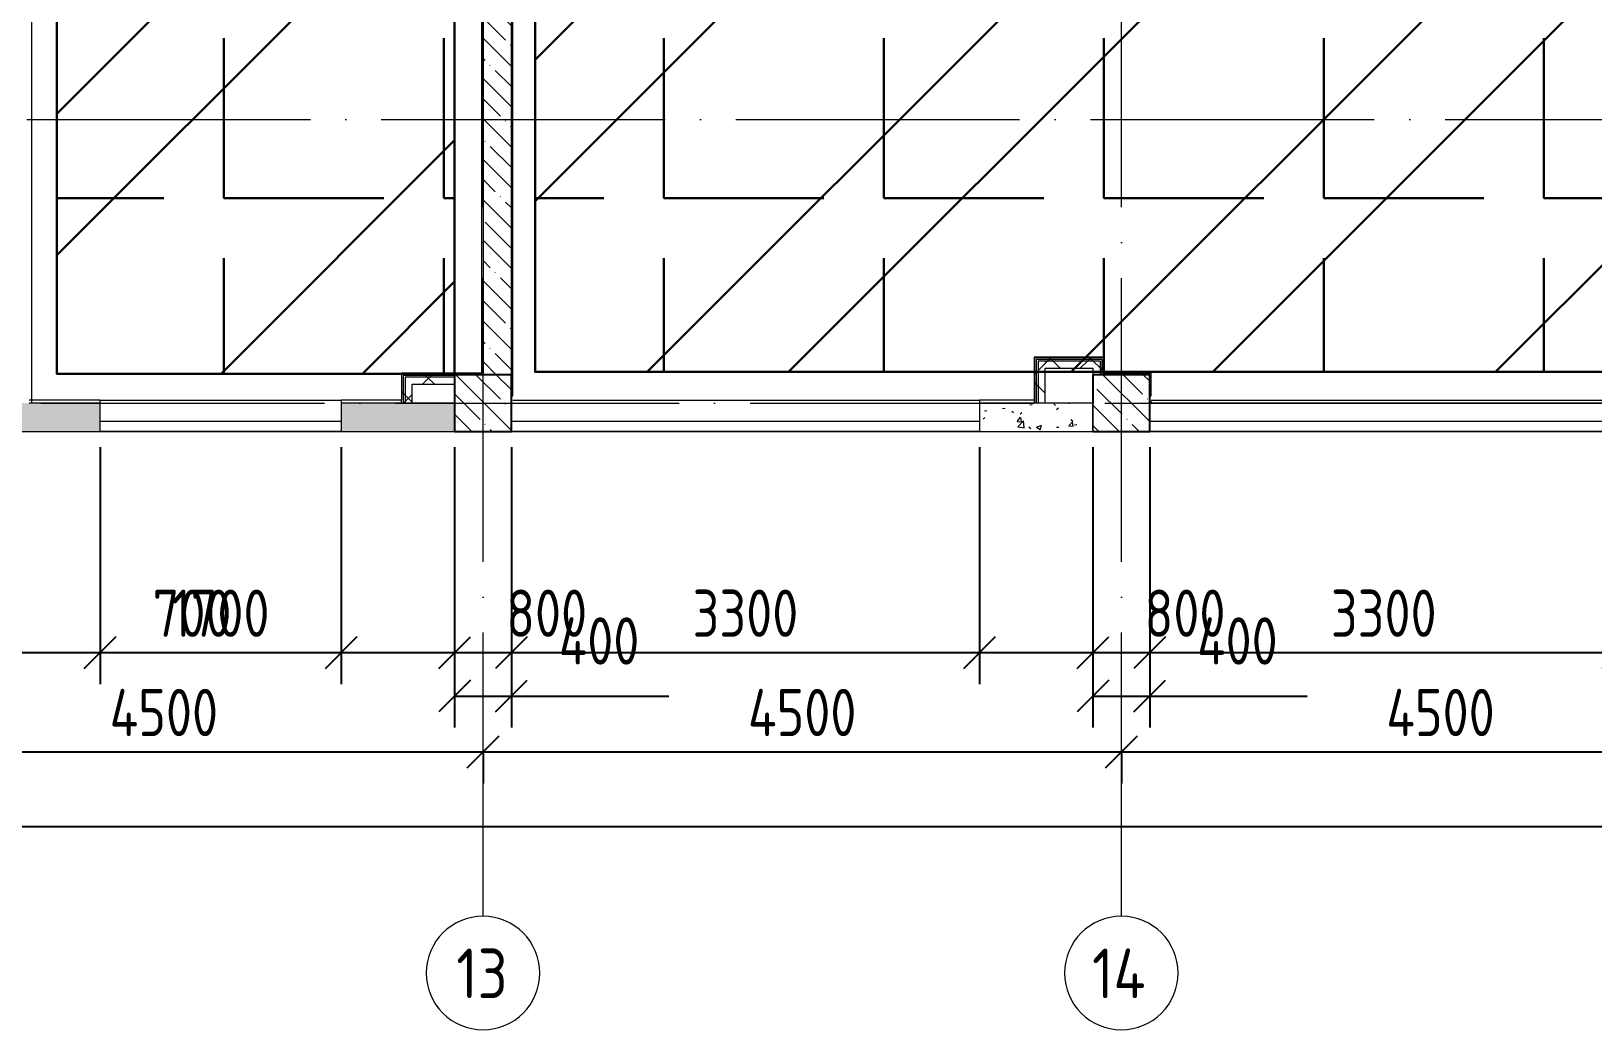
# Model space of a CAD drawing. Header units: millimetres. Extents: x -68946 to 690821, y -552984 to 293768.
# Drawn here: x 51365 to 62373, y 39106 to 46147 of the extents above; entities that cross this region are included whole.
import ezdxf

# ---------------------------------------------------------------- set-up
doc = ezdxf.new("R2010")
doc.units = ezdxf.units.MM
doc.linetypes.add('ADSK_Линия сетки', pattern=[2500, 2000, -250, 0, -250])
doc.layers.get('Defpoints').update_dxf_attribs({"color": 250})
for name, color, linetype, lineweight in [('1.1) Стяжка 5 вып.', 30, 'Continuous', 30), ('1.2) Тепло-звук изол. + пленка 5 вып.', 200, 'Continuous', 30), ('A-____-____-DIMS', 250, 'Continuous', 9), ('A-GLAZ-____-MCUT', 250, 'Continuous', 9), ('A-GLAZ-____-OTLN', 250, 'Continuous', 5), ('A-WALL-____-MCUT', 250, 'Continuous', 13), ('A-WALL-____-PATT', 250, 'Continuous', 13), ('A-WALL-FNSH-MCUT', 250, 'Continuous', 13), ('I-WALL-____-OTLN', 250, 'Continuous', 9), ('S-COLS-____-MCUT', 250, 'Continuous', 25), ('S-COLS-____-OTLN', 250, 'Continuous', 9), ('S-GRID-____-IDEN', 250, 'Continuous', 9), ('S-GRID-____-OTLN', 250, 'Continuous', 9)]:
    doc.layers.add(name, color=color, linetype=linetype, lineweight=lineweight)
doc.styles.add('GOST Common', font='', dxfattribs={"width": 0.9, "height": 350})
doc.styles.get("Standard").update_dxf_attribs({"font": 'ГОСТ тип А.ttf'})
doc.styles.get('GOST Common').set_extended_font_data('GOST Common')
doc.dimstyles.new('А3', dxfattribs={"dimtxt": 333, "dimasz": 222, "dimexe": 222, "dimexo": 111, "dimgap": 111, "dimtad": 1, "dimtoh": 1, "dimdec": 0, "dimrnd": 0.0015, "dimzin": 0, "dimdsep": 46, "dimtxsty": 'Standard', "dimblk": 'OBLIQUE', "dimcen": 0, "dimclrd": 7, "dimclre": 7, "dimclrt": 7, "dimadec": 0, "dimazin": 0, "dimtfac": 1, "dimtdec": 0, "dimtofl": 0, "dimtmove": 0, "dimatfit": 3, "dimfxl": 1, "dimtolj": 1, "dimtzin": 0, "dimarcsym": 0})
pattern_1 = [(135, (0, 0), (-142.5612, -142.5612), []), (135, (142.56, 0), (-142.5612, -142.5612), [252.016, -50.403, 3.353, -47.05])]
pattern_2 = [(45, (0, 0), (-141.42136, 141.42136), []), (135, (0, 0), (-141.42136, -141.42136), [])]
pattern_3 = [(50, (0, 0), (364.3679, -31.8783), [38.1, -419.1]), (355, (0, 0), (-70.4859, 382.1133), [30.48, -335.28]), (100.451, (30.36, -2.66), (293.885, 350.2334), [32.38, -356.18]), (46.184, (0, 101.6), (542.1585, -84.0858), [57.15, -628.65]), (96.636, (45.2, 94.6), (474.805, 494.8554), [48.57, -534.27]), (351.184, (0, 101.6), (474.81, 494.85), [45.72, -502.92]), (21, (50.8, 76.2), (303.2285, -204.5305), [38.1, -419.1]), (326, (50.8, 76.2), (123.6039, 368.376), [30.48, -335.28]), (71.451, (76.07, 59.16), (426.8341, 163.8427), [32.38, -356.18]), (37.5, (0, 0), (6.17665, 169.11015), [16.764, -314.452, 16.764, -323.596, -336.55]), (37.5, (0, 0), (6.17665, 169.11015), [-671.576, 16.764, -319.786]), (7.5, (0, 0), (133.63888, 200.3615), [16.764, -177.292, 16.764, -306.832, -128.27]), (7.5, (0, 0), (133.63888, 200.3615), [-517.652, 16.764, -111.506]), (327.5, (-113.28, 0), (271.18182, -11.45836), [16.764, -110.236, 16.764, -379.476, -525.78]), (327.5, (-113.28, 0), (271.18182, -11.45836), [-523.24, 16.764, -509.016]), (317.5, (-164.08, 0), (296.2585, 50.85285), [16.764, -148.336, 16.764, -246.38, -373.38]), (317.5, (-164.08, 0), (296.2585, 50.85285), [-428.244, 16.764, -356.616])]
pattern_4 = [(0, (0, 0), (0, 1550.67), [1127.76, -422.91]), (90, (0, 0), (-1550.67, 9e-14), [1127.76, -422.91])]

# ---------------------------------------------------------------- blocks, each defined once
blk = doc.blocks.new('Окно_СКБ_1Ст1 - 120_Окно_СКБ_1Ст_1700_ОК19Л-29018918-Кладочный план на отм_ 0_000_ Секция 1_')
at = {"layer": 'A-GLAZ-____-MCUT'}
for p, q in [((-850, -125), (850, -125)), ((-850, -195), (850, -195))]:
    blk.add_line(p, q, dxfattribs=at)
at = {"layer": 'A-GLAZ-____-OTLN'}
for p, q in [((850, -125), (-850, -125)), ((-850, -195), (850, -195))]:
    blk.add_line(p, q, dxfattribs=at)
blk = doc.blocks.new('Окно_СКБ_2Ст1 - Окно_СКБ_2Ст 3300_ОК1Л-35431506-Кладочный план на отм_ 0_000_ Секция 1_')
at = {"layer": 'A-GLAZ-____-MCUT'}
for p, q in [((-1650, -125), (1650, -125)), ((-1650, -195), (1650, -195))]:
    blk.add_line(p, q, dxfattribs=at)
at = {"layer": 'A-GLAZ-____-OTLN'}
for p, q in [((1650, -125), (-1650, -125)), ((-1650, -195), (1650, -195))]:
    blk.add_line(p, q, dxfattribs=at)
blk = doc.blocks.new('Окно_СКБ_2Ст1 - Окно_СКБ_2Ст 3300_ОК2-29018968-Кладочный план на отм_ 0_000_ Секция 1_')
at = {"layer": 'A-GLAZ-____-MCUT'}
for p, q in [((-1650, -125), (1650, -125)), ((-1650, -195), (1650, -195))]:
    blk.add_line(p, q, dxfattribs=at)
at = {"layer": 'A-GLAZ-____-OTLN'}
for p, q in [((1650, -125), (-1650, -125)), ((-1650, -195), (1650, -195))]:
    blk.add_line(p, q, dxfattribs=at)
blk = doc.blocks.new('Ось сетки - Круг_Ø8 мм-39983606-Кладочный план на отм_ 0_000_ Секция 1_')
at = {"layer": 'S-GRID-____-IDEN'}
for start, end in [(360, 180), (180, 360)]:
    blk.add_arc((0, 0), 4, start, end, dxfattribs=at)
blk = doc.blocks.new('_Oblique')
at = {"color": 0, "linetype": 'ByBlock', "lineweight": -2}
blk.add_line((-0.5, -0.5), (0.5, 0.5), dxfattribs=at)
blk = doc.blocks.new('DIMBLOCK18-Кладочный план на отм_ 0_000_ Секция 1_')
at = {"layer": 'A-____-____-DIMS', "color": 7, "lineweight": -2, "transparency": 16777216}
for p, q in [((50050, 41065), (54550, 41065)), ((50050, 41054), (50050, 40843)), ((54550, 41054), (54550, 40843))]:
    blk.add_line(p, q, dxfattribs=at)
at = {"layer": 'Defpoints', "color": 0, "lineweight": 30, "transparency": 16777216}
for p in [(50050, 41165), (54550, 41165), (54550, 41065)]:
    blk.add_point(p, dxfattribs=at)
at = {"layer": 'A-____-____-DIMS', "color": 7, "lineweight": -2, "transparency": 16777216, "xscale": 222, "yscale": 222, "zscale": 222, "rotation": 180}
blk.add_blockref('_Oblique', (50050, 41065), dxfattribs=at)
at = {"layer": 'A-____-____-DIMS', "color": 7, "lineweight": -2, "transparency": 16777216, "xscale": 222, "yscale": 222, "zscale": 222}
blk.add_blockref('_Oblique', (54550, 41065), dxfattribs=at)
at = {"layer": 'A-____-____-DIMS', "color": 7, "transparency": 16777216, "insert": (52300, 41343), "char_height": 333, "width": 2.57, "attachment_point": 5}
blk.add_mtext('\\A1;4500', dxfattribs=at)
blk = doc.blocks.new('DIMBLOCK19-Кладочный план на отм_ 0_000_ Секция 1_')
at = {"layer": 'A-____-____-DIMS', "color": 7, "lineweight": -2, "transparency": 16777216}
for p, q in [((54550, 41065), (59050, 41065)), ((54550, 41054), (54550, 40843)), ((59050, 41054), (59050, 40843))]:
    blk.add_line(p, q, dxfattribs=at)
at = {"layer": 'Defpoints', "color": 0, "lineweight": 30, "transparency": 16777216}
for p in [(54550, 41165), (59050, 41165), (59050, 41065)]:
    blk.add_point(p, dxfattribs=at)
at = {"layer": 'A-____-____-DIMS', "color": 7, "lineweight": -2, "transparency": 16777216, "xscale": 222, "yscale": 222, "zscale": 222, "rotation": 180}
blk.add_blockref('_Oblique', (54550, 41065), dxfattribs=at)
at = {"layer": 'A-____-____-DIMS', "color": 7, "lineweight": -2, "transparency": 16777216, "xscale": 222, "yscale": 222, "zscale": 222}
blk.add_blockref('_Oblique', (59050, 41065), dxfattribs=at)
at = {"layer": 'A-____-____-DIMS', "color": 7, "transparency": 16777216, "insert": (56800, 41343), "char_height": 333, "width": 2.57, "attachment_point": 5}
blk.add_mtext('\\A1;4500', dxfattribs=at)
blk = doc.blocks.new('DIMBLOCK20-Кладочный план на отм_ 0_000_ Секция 1_')
at = {"layer": 'A-____-____-DIMS', "color": 7, "lineweight": -2, "transparency": 16777216}
for p, q in [((59050, 41065), (63550, 41065)), ((59050, 41054), (59050, 40843)), ((63550, 41054), (63550, 40843))]:
    blk.add_line(p, q, dxfattribs=at)
at = {"layer": 'Defpoints', "color": 0, "lineweight": 30, "transparency": 16777216}
for p in [(59050, 41165), (63550, 41165), (63550, 41065)]:
    blk.add_point(p, dxfattribs=at)
at = {"layer": 'A-____-____-DIMS', "color": 7, "lineweight": -2, "transparency": 16777216, "xscale": 222, "yscale": 222, "zscale": 222, "rotation": 180}
blk.add_blockref('_Oblique', (59050, 41065), dxfattribs=at)
at = {"layer": 'A-____-____-DIMS', "color": 7, "lineweight": -2, "transparency": 16777216, "xscale": 222, "yscale": 222, "zscale": 222}
blk.add_blockref('_Oblique', (63550, 41065), dxfattribs=at)
at = {"layer": 'A-____-____-DIMS', "color": 7, "transparency": 16777216, "insert": (61300, 41343), "char_height": 333, "width": 2.57, "attachment_point": 5}
blk.add_mtext('\\A1;4500', dxfattribs=at)
blk = doc.blocks.new('DIMBLOCK22-Кладочный план на отм_ 0_000_ Секция 1_')
at = {"layer": 'A-____-____-DIMS', "color": 7, "lineweight": -2, "transparency": 16777216}
for p, q in [((0, 40540), (69150, 40540)), ((0, 40529), (0, 40318)), ((69150, 40529), (69150, 40318))]:
    blk.add_line(p, q, dxfattribs=at)
at = {"layer": 'Defpoints', "color": 0, "lineweight": 30, "transparency": 16777216}
for p in [(0, 40640), (69150, 40640), (69150, 40540)]:
    blk.add_point(p, dxfattribs=at)
at = {"layer": 'A-____-____-DIMS', "color": 7, "lineweight": -2, "transparency": 16777216, "xscale": 222, "yscale": 222, "zscale": 222, "rotation": 180}
blk.add_blockref('_Oblique', (0, 40540), dxfattribs=at)
at = {"layer": 'A-____-____-DIMS', "color": 7, "lineweight": -2, "transparency": 16777216, "xscale": 222, "yscale": 222, "zscale": 222}
blk.add_blockref('_Oblique', (69150, 40540), dxfattribs=at)
at = {"layer": 'A-____-____-DIMS', "color": 7, "transparency": 16777216, "insert": (34575, 40817), "char_height": 333, "width": 2.92, "attachment_point": 5}
blk.add_mtext('\\A1;69150', dxfattribs=at)
blk = doc.blocks.new('DIMBLOCK341-Кладочный план на отм_ 0_000_ Секция 1_')
at = {"layer": 'A-____-____-DIMS', "color": 7, "lineweight": -2, "transparency": 16777216}
for p, q in [((51150, 43214), (51150, 41543)), ((51850, 43214), (51850, 41543)), ((51150, 41765), (51850, 41765)), ((51850, 41765), (52927, 41765))]:
    blk.add_line(p, q, dxfattribs=at)
at = {"layer": 'Defpoints', "color": 0, "lineweight": 30, "transparency": 16777216}
for p in [(51150, 43325), (51850, 43325), (51850, 41765)]:
    blk.add_point(p, dxfattribs=at)
at = {"layer": 'A-____-____-DIMS', "color": 7, "lineweight": -2, "transparency": 16777216, "xscale": 222, "yscale": 222, "zscale": 222, "rotation": 180}
blk.add_blockref('_Oblique', (51150, 41765), dxfattribs=at)
at = {"layer": 'A-____-____-DIMS', "color": 7, "lineweight": -2, "transparency": 16777216, "xscale": 222, "yscale": 222, "zscale": 222}
blk.add_blockref('_Oblique', (51850, 41765), dxfattribs=at)
at = {"layer": 'A-____-____-DIMS', "color": 7, "transparency": 16777216, "insert": (52499, 42043), "char_height": 333, "width": 1.86, "attachment_point": 5}
blk.add_mtext('\\A1;700', dxfattribs=at)
blk = doc.blocks.new('DIMBLOCK342-Кладочный план на отм_ 0_000_ Секция 1_')
at = {"layer": 'A-____-____-DIMS', "color": 7, "lineweight": -2, "transparency": 16777216}
for p, q in [((51850, 43214), (51850, 41543)), ((53550, 43214), (53550, 41543)), ((51850, 41765), (53550, 41765))]:
    blk.add_line(p, q, dxfattribs=at)
at = {"layer": 'Defpoints', "color": 0, "lineweight": 30, "transparency": 16777216}
for p in [(51850, 43325), (53550, 43325), (53550, 41765)]:
    blk.add_point(p, dxfattribs=at)
at = {"layer": 'A-____-____-DIMS', "color": 7, "lineweight": -2, "transparency": 16777216, "xscale": 222, "yscale": 222, "zscale": 222, "rotation": 180}
blk.add_blockref('_Oblique', (51850, 41765), dxfattribs=at)
at = {"layer": 'A-____-____-DIMS', "color": 7, "lineweight": -2, "transparency": 16777216, "xscale": 222, "yscale": 222, "zscale": 222}
blk.add_blockref('_Oblique', (53550, 41765), dxfattribs=at)
at = {"layer": 'A-____-____-DIMS', "color": 7, "transparency": 16777216, "insert": (52700, 42043), "char_height": 333, "width": 2.3, "attachment_point": 5}
blk.add_mtext('\\A1;1700', dxfattribs=at)
blk = doc.blocks.new('DIMBLOCK343-Кладочный план на отм_ 0_000_ Секция 1_')
at = {"layer": 'A-____-____-DIMS', "color": 7, "lineweight": -2, "transparency": 16777216}
for p, q in [((53550, 43214), (53550, 41543)), ((54350, 43214), (54350, 41543)), ((53550, 41765), (54350, 41765)), ((54350, 41765), (55427, 41765))]:
    blk.add_line(p, q, dxfattribs=at)
at = {"layer": 'Defpoints', "color": 0, "lineweight": 30, "transparency": 16777216}
for p in [(53550, 43325), (54350, 43325), (54350, 41765)]:
    blk.add_point(p, dxfattribs=at)
at = {"layer": 'A-____-____-DIMS', "color": 7, "lineweight": -2, "transparency": 16777216, "xscale": 222, "yscale": 222, "zscale": 222, "rotation": 180}
blk.add_blockref('_Oblique', (53550, 41765), dxfattribs=at)
at = {"layer": 'A-____-____-DIMS', "color": 7, "lineweight": -2, "transparency": 16777216, "xscale": 222, "yscale": 222, "zscale": 222}
blk.add_blockref('_Oblique', (54350, 41765), dxfattribs=at)
at = {"layer": 'A-____-____-DIMS', "color": 7, "transparency": 16777216, "insert": (54999, 42043), "char_height": 333, "width": 1.86, "attachment_point": 5}
blk.add_mtext('\\A1;800', dxfattribs=at)
blk = doc.blocks.new('DIMBLOCK344-Кладочный план на отм_ 0_000_ Секция 1_')
at = {"layer": 'A-____-____-DIMS', "color": 7, "lineweight": -2, "transparency": 16777216}
for p, q in [((54350, 43214), (54350, 41237)), ((54750, 43214), (54750, 41237)), ((54350, 41459), (54750, 41459)), ((54750, 41459), (55860, 41459))]:
    blk.add_line(p, q, dxfattribs=at)
at = {"layer": 'Defpoints', "color": 0, "lineweight": 30, "transparency": 16777216}
for p in [(54350, 43325), (54750, 43325), (54750, 41459)]:
    blk.add_point(p, dxfattribs=at)
at = {"layer": 'A-____-____-DIMS', "color": 7, "lineweight": -2, "transparency": 16777216, "xscale": 222, "yscale": 222, "zscale": 222, "rotation": 180}
blk.add_blockref('_Oblique', (54350, 41459), dxfattribs=at)
at = {"layer": 'A-____-____-DIMS', "color": 7, "lineweight": -2, "transparency": 16777216, "xscale": 222, "yscale": 222, "zscale": 222}
blk.add_blockref('_Oblique', (54750, 41459), dxfattribs=at)
at = {"layer": 'A-____-____-DIMS', "color": 7, "transparency": 16777216, "insert": (55083, 42014), "char_height": 333, "width": 1.95, "attachment_point": 1, "line_spacing_factor": 1.022761}
blk.add_mtext('\\A1;400', dxfattribs=at)
blk = doc.blocks.new('DIMBLOCK345-Кладочный план на отм_ 0_000_ Секция 1_')
at = {"layer": 'A-____-____-DIMS', "color": 7, "lineweight": -2, "transparency": 16777216}
for p, q in [((54750, 43214), (54750, 41543)), ((58050, 43214), (58050, 41543)), ((54750, 41765), (58050, 41765))]:
    blk.add_line(p, q, dxfattribs=at)
at = {"layer": 'Defpoints', "color": 0, "lineweight": 30, "transparency": 16777216}
for p in [(54750, 43325), (58050, 43325), (58050, 41765)]:
    blk.add_point(p, dxfattribs=at)
at = {"layer": 'A-____-____-DIMS', "color": 7, "lineweight": -2, "transparency": 16777216, "xscale": 222, "yscale": 222, "zscale": 222, "rotation": 180}
blk.add_blockref('_Oblique', (54750, 41765), dxfattribs=at)
at = {"layer": 'A-____-____-DIMS', "color": 7, "lineweight": -2, "transparency": 16777216, "xscale": 222, "yscale": 222, "zscale": 222}
blk.add_blockref('_Oblique', (58050, 41765), dxfattribs=at)
at = {"layer": 'A-____-____-DIMS', "color": 7, "transparency": 16777216, "insert": (56400, 42043), "char_height": 333, "width": 2.48, "attachment_point": 5}
blk.add_mtext('\\A1;3300', dxfattribs=at)
blk = doc.blocks.new('DIMBLOCK346-Кладочный план на отм_ 0_000_ Секция 1_')
at = {"layer": 'A-____-____-DIMS', "color": 7, "lineweight": -2, "transparency": 16777216}
for p, q in [((58050, 43214), (58050, 41543)), ((58850, 43214), (58850, 41543)), ((58050, 41765), (58850, 41765)), ((58850, 41765), (59927, 41765))]:
    blk.add_line(p, q, dxfattribs=at)
at = {"layer": 'Defpoints', "color": 0, "lineweight": 30, "transparency": 16777216}
for p in [(58050, 43325), (58850, 43325), (58850, 41765)]:
    blk.add_point(p, dxfattribs=at)
at = {"layer": 'A-____-____-DIMS', "color": 7, "lineweight": -2, "transparency": 16777216, "xscale": 222, "yscale": 222, "zscale": 222, "rotation": 180}
blk.add_blockref('_Oblique', (58050, 41765), dxfattribs=at)
at = {"layer": 'A-____-____-DIMS', "color": 7, "lineweight": -2, "transparency": 16777216, "xscale": 222, "yscale": 222, "zscale": 222}
blk.add_blockref('_Oblique', (58850, 41765), dxfattribs=at)
at = {"layer": 'A-____-____-DIMS', "color": 7, "transparency": 16777216, "insert": (59499, 42043), "char_height": 333, "width": 1.86, "attachment_point": 5}
blk.add_mtext('\\A1;800', dxfattribs=at)
blk = doc.blocks.new('DIMBLOCK347-Кладочный план на отм_ 0_000_ Секция 1_')
at = {"layer": 'A-____-____-DIMS', "color": 7, "lineweight": -2, "transparency": 16777216}
for p, q in [((58850, 43214), (58850, 41237)), ((59250, 43214), (59250, 41237)), ((58850, 41459), (59250, 41459)), ((59250, 41459), (60360, 41459))]:
    blk.add_line(p, q, dxfattribs=at)
at = {"layer": 'Defpoints', "color": 0, "lineweight": 30, "transparency": 16777216}
for p in [(58850, 43325), (59250, 43325), (59250, 41459)]:
    blk.add_point(p, dxfattribs=at)
at = {"layer": 'A-____-____-DIMS', "color": 7, "lineweight": -2, "transparency": 16777216, "xscale": 222, "yscale": 222, "zscale": 222, "rotation": 180}
blk.add_blockref('_Oblique', (58850, 41459), dxfattribs=at)
at = {"layer": 'A-____-____-DIMS', "color": 7, "lineweight": -2, "transparency": 16777216, "xscale": 222, "yscale": 222, "zscale": 222}
blk.add_blockref('_Oblique', (59250, 41459), dxfattribs=at)
at = {"layer": 'A-____-____-DIMS', "color": 7, "transparency": 16777216, "insert": (59583, 42014), "char_height": 333, "width": 1.95, "attachment_point": 1, "line_spacing_factor": 1.022761}
blk.add_mtext('\\A1;400', dxfattribs=at)
blk = doc.blocks.new('DIMBLOCK348-Кладочный план на отм_ 0_000_ Секция 1_')
at = {"layer": 'A-____-____-DIMS', "color": 7, "lineweight": -2, "transparency": 16777216}
for p, q in [((59250, 43214), (59250, 41543)), ((62550, 43214), (62550, 41543)), ((59250, 41765), (62550, 41765))]:
    blk.add_line(p, q, dxfattribs=at)
at = {"layer": 'Defpoints', "color": 0, "lineweight": 30, "transparency": 16777216}
for p in [(59250, 43325), (62550, 43325), (62550, 41765)]:
    blk.add_point(p, dxfattribs=at)
at = {"layer": 'A-____-____-DIMS', "color": 7, "lineweight": -2, "transparency": 16777216, "xscale": 222, "yscale": 222, "zscale": 222, "rotation": 180}
blk.add_blockref('_Oblique', (59250, 41765), dxfattribs=at)
at = {"layer": 'A-____-____-DIMS', "color": 7, "lineweight": -2, "transparency": 16777216, "xscale": 222, "yscale": 222, "zscale": 222}
blk.add_blockref('_Oblique', (62550, 41765), dxfattribs=at)
at = {"layer": 'A-____-____-DIMS', "color": 7, "transparency": 16777216, "insert": (60900, 42043), "char_height": 333, "width": 2.48, "attachment_point": 5}
blk.add_mtext('\\A1;3300', dxfattribs=at)

msp = doc.modelspace()

# ---------------------------------------------------------------- hatches: boundary and pattern name
at = {"layer": '1.1) Стяжка 5 вып.', "lineweight": 30, "true_color": 0xf26722}
h = msp.add_hatch(dxfattribs=at)
h.set_pattern_fill('ANSI32', color=30, scale=222)
h.paths.add_polyline_path([(54350, 51025.1757), (51544.7866, 51025.1757), (51544.7866, 43732.0355), (54350, 43732.0355)])
h = msp.add_hatch(dxfattribs=at)
h.set_pattern_fill('ANSI32', color=30, scale=222)
h.paths.add_polyline_path([(68880, 51005.7053), (54916.661, 51005.7053), (54916.661, 43745.0006), (63329.9781, 43745.0006), (63329.9781, 45045.0006), (68880, 45045.0006)])
at = {"layer": '1.2) Тепло-звук изол. + пленка 5 вып.', "lineweight": 30}
h = msp.add_hatch(dxfattribs=at)
h.set_pattern_fill('ANGLE', color=256, scale=222)
h.set_pattern_definition(pattern_4)
h.paths.add_polyline_path([(54350, 51025.1757), (51544.7866, 51025.1757), (51544.7866, 43732.0355), (54350, 43732.0355)])
h = msp.add_hatch(dxfattribs=at)
h.set_pattern_fill('ANGLE', color=256, scale=222)
h.set_pattern_definition(pattern_4)
h.paths.add_polyline_path([(68880, 51005.7053), (54916.661, 51005.7053), (54916.661, 43745.0006), (63329.9781, 43745.0006), (63329.9781, 45045.0006), (68880, 45045.0006)])
at = {"layer": 'A-WALL-____-PATT', "lineweight": 15}
h = msp.add_hatch(dxfattribs=at)
h.set_pattern_fill('FP_8', color=256, style=0, pattern_type=2)
h.set_pattern_definition(pattern_1)
h.paths.add_polyline_path([(54750, 43725), (54749.9781, 50775), (54550, 50775), (54550, 43725)])
h = msp.add_hatch(dxfattribs=at)
h.set_pattern_fill('FP_28', color=42, style=0, pattern_type=2)
h.set_pattern_definition(pattern_2)
h.paths.add_polyline_path([(58512.5423, 43525.0006), (58512.5423, 43820.0355), (58462.5423, 43820.0355), (58462.5423, 43525.0006)])
h = msp.add_hatch(dxfattribs=at)
h.set_pattern_fill('FP_28', color=42, style=0, pattern_type=2)
h.set_pattern_definition(pattern_2)
h.paths.add_polyline_path([(58849.9781, 43770.0355), (58849.9781, 43820.0355), (58512.5423, 43820.0355), (58512.5423, 43770.0355), (58580.8985, 43770.0355)])
h = msp.add_hatch(dxfattribs=at)
h.set_pattern_fill('FP_28', color=42, style=0, pattern_type=2)
h.set_pattern_definition(pattern_2)
h.paths.add_polyline_path([(58855.7794, 43725), (58899.9781, 43725), (58899.9781, 43820.0355), (58849.9781, 43820.0355), (58849.9781, 43725)])
h = msp.add_hatch(dxfattribs=at)
h.set_pattern_fill('FP_28', color=42, style=0, pattern_type=2)
h.set_pattern_definition(pattern_2)
h.paths.add_polyline_path([(54050, 43525.0006), (54050, 43707.0355), (54000, 43707.0355), (54000, 43525.0006)])
h = msp.add_hatch(dxfattribs=at)
h.set_pattern_fill('FP_28', color=42, style=0, pattern_type=2)
h.set_pattern_definition(pattern_2)
h.paths.add_polyline_path([(54349.9781, 43657.0355), (54349.9781, 43707.0355), (54050, 43707.0355), (54050, 43657.0355), (54182.8045, 43657.0355)])
h = msp.add_hatch(dxfattribs=at)
h.set_pattern_fill('FP_9', color=256, style=0, pattern_type=2)
h.set_pattern_definition(pattern_3)
h.paths.add_polyline_path([(54349.9781, 43325.0006), (54349.9781, 43525.0006), (53550, 43525.0006), (53550, 43325.0006)])
h.paths.add_polyline_path([(51708.8766, 43325.0006), (51850, 43325.0006), (51850, 43525.0006), (51150, 43525.0006), (51150, 43325.0006)])
h.paths.add_polyline_path([(49849.9781, 43325.0006), (49849.9781, 43525.0006), (49050, 43525.0006), (49050, 43325.0006)])
h.paths.add_polyline_path([(45349.9781, 43325.0006), (45349.9781, 43525.0006), (44550, 43525.0006), (44550, 43325.0006)])
h.paths.add_polyline_path([(40849.9781, 43325.0006), (40849.9781, 43525.0006), (40050, 43525.0006), (40050, 43325.0006)])
h.paths.add_polyline_path([(36750, 43325.0006), (36750, 43525.0006), (36349.9781, 43525.0006), (36349.9781, 43325.0006)])
h.paths.add_polyline_path([(35550, 43325.0006), (35949.9781, 43325.0006), (35949.9781, 43525.0006), (35550, 43525.0006), (35550, 43458.3234)])
h.paths.add_polyline_path([(33850, 43325.0006), (33850, 43525.0006), (33150, 43525.0006), (33150, 43325.0006)])
h.paths.add_polyline_path([(32250, 43325.0006), (32250, 43525.0006), (31449.9781, 43525.0006), (31449.9781, 43325.0006)])
h.paths.add_polyline_path([(26949.9781, 43325.0006), (27750, 43325.0006), (27750, 43525.0006), (26949.9781, 43525.0006), (26949.9781, 43458.3234)])
h.paths.add_polyline_path([(23250, 43325.0006), (23250, 43525.0006), (22449.9781, 43525.0006), (22449.9781, 43325.0006)])
h.paths.add_polyline_path([(18750, 43325.0006), (18750, 43525.0006), (17949.9781, 43525.0006), (17949.9781, 43325.0006)])
h.paths.add_polyline_path([(15850, 43325.0006), (15850, 43525.0006), (15150, 43525.0006), (15150, 43325.0006)])
h.paths.add_polyline_path([(14250, 43325.0006), (14250, 43525.0006), (13449.9781, 43525.0006), (13449.9781, 43325.0006)])
h.paths.add_polyline_path([(8949.9781, 43325.0006), (9750, 43325.0006), (9750, 43525.0006), (8949.9781, 43525.0006), (8949.9781, 43458.3234)])
h.paths.add_polyline_path([(5250, 43325.0006), (5250, 43525.0006), (4449.9781, 43525.0006), (4449.9781, 43325.0006)])
h.paths.add_polyline_path([(750.0209, 43325.0006), (750.0209, 43525.0006), (199.9781, 43525.0006), (199.9781, 43325.0006)])
h = msp.add_hatch(dxfattribs=at)
h.set_pattern_fill('FP_9', color=256, style=0, pattern_type=2)
h.set_pattern_definition(pattern_3)
h.paths.add_polyline_path([(62550, 43325.0006), (63349.9781, 43325.0006), (63349.9781, 43525.0006), (62550, 43525.0006), (62550, 43458.3234)])
h.paths.add_polyline_path([(58849.9781, 43325.0006), (58849.9781, 43525.0006), (58050, 43525.0006), (58050, 43325.0006)])
at = {"layer": 'I-WALL-____-OTLN'}
h = msp.add_hatch(dxfattribs=at)
h.set_pattern_fill('FP_28', color=30, style=0, pattern_type=2)
h.set_pattern_definition(pattern_2)
h.paths.add_polyline_path([(58437.5423, 43525.0006), (58450.0423, 43525.0006), (58450.0423, 43845.0355), (58437.5423, 43845.0355), (58437.5423, 43545.0006)])
h = msp.add_hatch(dxfattribs=at)
h.set_pattern_fill('FP_28', color=30, style=0, pattern_type=2)
h.set_pattern_definition(pattern_2)
h.paths.add_polyline_path([(58912.4781, 43832.5355), (58912.4781, 43845.0355), (58450.0423, 43845.0355), (58450.0423, 43832.5355), (58899.9781, 43832.5355)])
h = msp.add_hatch(dxfattribs=at)
h.set_pattern_fill('FP_28', color=30, style=0, pattern_type=2)
h.set_pattern_definition(pattern_2)
h.paths.add_polyline_path([(58450.0423, 43525.0006), (58462.5423, 43525.0006), (58462.5423, 43832.5355), (58450.0423, 43832.5355), (58450.0423, 43557.1348)])
h = msp.add_hatch(dxfattribs=at)
h.set_pattern_fill('FP_28', color=30, style=0, pattern_type=2)
h.set_pattern_definition(pattern_2)
h.paths.add_polyline_path([(58899.9781, 43820.0355), (58899.9781, 43832.5355), (58462.5423, 43832.5355), (58462.5423, 43820.0355), (58855.7794, 43820.0355)])
h = msp.add_hatch(dxfattribs=at)
h.set_pattern_fill('FP_28', color=30, style=0, pattern_type=2)
h.set_pattern_definition(pattern_2)
h.paths.add_polyline_path([(58899.9781, 43725), (58912.4781, 43725), (58912.4781, 43832.5355), (58899.9781, 43832.5355), (58899.9781, 43820.0355)])
h = msp.add_hatch(dxfattribs=at)
h.set_pattern_fill('FP_28', color=30, style=0, pattern_type=2)
h.set_pattern_definition(pattern_2)
h.paths.add_polyline_path([(58912.4781, 43725), (58924.9781, 43725), (58924.9781, 43845.0355), (58912.4781, 43845.0355), (58912.4781, 43741.2642)])
h = msp.add_hatch(dxfattribs=at)
h.set_pattern_fill('FP_28', color=30, style=0, pattern_type=2)
h.set_pattern_definition(pattern_2)
h.paths.add_polyline_path([(53975, 43525.0006), (53987.5, 43525.0006), (53987.5, 43732.0355), (53975, 43732.0355), (53975, 43545.0006)])
h = msp.add_hatch(dxfattribs=at)
h.set_pattern_fill('FP_28', color=30, style=0, pattern_type=2)
h.set_pattern_definition(pattern_2)
h.paths.add_polyline_path([(54000, 43719.5355), (54349.9781, 43719.5355), (54349.9781, 43732.0355), (53987.5, 43732.0355), (53987.5, 43719.5355)])
h = msp.add_hatch(dxfattribs=at)
h.set_pattern_fill('FP_28', color=30, style=0, pattern_type=2)
h.set_pattern_definition(pattern_2)
h.paths.add_polyline_path([(54000, 43525.0006), (54000, 43719.5355), (53987.5, 43719.5355), (53987.5, 43525.0006)])
h = msp.add_hatch(dxfattribs=at)
h.set_pattern_fill('FP_28', color=30, style=0, pattern_type=2)
h.set_pattern_definition(pattern_2)
h.paths.add_polyline_path([(54000, 43707.0355), (54349.9781, 43707.0355), (54349.9781, 43719.5355), (54000, 43719.5355)])
at = {"layer": 'S-COLS-____-OTLN', "lineweight": 5}
h = msp.add_hatch(dxfattribs=at)
h.set_pattern_fill('FP_8', color=256, style=0, pattern_type=2)
h.set_pattern_definition(pattern_1)
h.paths.add_polyline_path([(54349.9781, 43325), (54749.9781, 43325), (54749.9781, 43725), (54349.9781, 43725), (54349.9781, 43458.3234)])
h = msp.add_hatch(dxfattribs=at)
h.set_pattern_fill('FP_8', color=256, style=0, pattern_type=2)
h.set_pattern_definition(pattern_1)
h.paths.add_polyline_path([(58849.9781, 43325), (59249.9781, 43325), (59249.9781, 43725), (58849.9781, 43725), (58849.9781, 43458.3234)])

# ---------------------------------------------------------------- linework, layer by layer
at = {"layer": '1.1) Стяжка 5 вып.', "lineweight": 30}
for points in [[(51544.7866, 51025.1757), (54350, 51025.1757), (54350, 43732.0355), (51544.7866, 43732.0355)], [(54916.661, 51005.7053), (68880, 51005.7053), (68880, 43745.0006), (54916.661, 43745.0006)]]:
    msp.add_lwpolyline(points, close=True, dxfattribs=at)
at = {"layer": 'A-WALL-____-MCUT', "lineweight": 15}
for p, q in [((54550, 50775), (54550, 43725.0006)), ((54750, 43725), (54750, 50775)), ((58434.5423, 43848.0355), (58434.5423, 43525.0006)), ((58927.9781, 43848.0355), (58434.5423, 43848.0355)), ((58437.5423, 43845.0355), (58437.5423, 43525.0006)), ((58437.5423, 43845.0355), (58924.9781, 43845.0355)), ((58450.0423, 43832.5355), (58450.0423, 43525.0006)), ((58912.4781, 43832.5355), (58450.0423, 43832.5355)), ((58462.5423, 43820.0355), (58462.5423, 43525.0006)), ((58899.9781, 43820.0355), (58462.5423, 43820.0355)), ((58899.9781, 43820.0355), (58899.9781, 43725)), ((58912.4781, 43832.5355), (58912.4781, 43725)), ((58924.9781, 43845.0355), (58924.9781, 43725)), ((58927.9781, 43725), (58927.9781, 43848.0355)), ((53974.5423, 43735.0355), (53974.5423, 43545.0006)), ((54350, 43735.0355), (53974.5423, 43735.0355)), ((53977.5423, 43545.0006), (53977.5423, 43732.0355)), ((53977.5423, 43732.0355), (54350, 43732.0355)), ((53987.5, 43719.5355), (53987.5, 43525.0006)), ((54349.9781, 43719.5355), (53987.5, 43719.5355)), ((54000, 43707.0355), (54000, 43525.0006)), ((54349.9781, 43707.0355), (54000, 43707.0355)), ((54349.9781, 43657.0355), (54349.9781, 43707.0355)), ((54350, 43732.0355), (54350, 43735.0355)), ((54550, 43725), (54750, 43725)), ((58512.5423, 43525.0006), (58512.5423, 43770.0355)), ((58512.5423, 43770.0355), (58849.9781, 43770.0355)), ((58849.9781, 43770.0355), (58849.9781, 43725)), ((58849.9781, 43725), (58899.9781, 43725)), ((58924.9781, 43725), (58927.9781, 43725)), ((54050, 43525.0006), (54050, 43657.0355)), ((54050, 43657.0355), (54349.9781, 43657.0355)), ((51850, 43525.0006), (51350, 43525.0006)), ((51850, 43325.0006), (51850, 43525.0006)), ((53550, 43525.0006), (53550, 43325.0006)), ((54349.9781, 43525.0006), (53550, 43525.0006)), ((53974.5423, 43545.0006), (53977.5423, 43545.0006)), ((53975, 43525.0006), (53975, 43545.0006)), ((54349.9781, 43325.0006), (54349.9781, 43525.0006)), ((58050, 43525.0006), (58050, 43325.0006)), ((58849.9781, 43525.0006), (58050, 43525.0006)), ((58849.9781, 43325.0006), (58849.9781, 43525.0006)), ((51150, 43325.0006), (51850, 43325.0006)), ((53550, 43325.0006), (54349.9781, 43325.0006)), ((58050, 43325.0006), (58849.9781, 43325.0006))]:
    msp.add_line(p, q, dxfattribs=at)
at = {"layer": 'A-WALL-FNSH-MCUT', "lineweight": 15}
for p, q in [((51370, 43525.0006), (51370, 51155)), ((54760, 43575.0006), (54760, 51155)), ((54540, 50765), (54540, 43735.0006)), ((53975, 43732.0355), (53975, 43545.0006)), ((53977.5423, 43732.0355), (53975, 43732.0355)), ((54349.9781, 43707.0355), (54349.9781, 43732.0355)), ((54540, 43735.0006), (54350, 43735.0006)), ((54350, 43732.0355), (54350, 43725.0006)), ((54350, 43725.0006), (54550, 43725.0006)), ((54750, 43725), (54750, 43575.0006)), ((58899.9781, 43725), (58924.9781, 43725)), ((59259.9781, 43735), (58927.9781, 43735)), ((58927.9781, 43725), (59249.9781, 43725)), ((59249.9781, 43725), (59249.9781, 43575.0006)), ((59259.9781, 43575.0006), (59259.9781, 43735)), ((51850, 43545.0006), (51350, 43545.0006)), ((51850, 43525.0006), (51850, 43545.0006)), ((53974.5423, 43545.0006), (53550, 43545.0006)), ((53550, 43545.0006), (53550, 43525.0006)), ((54750, 43575.0006), (54760, 43575.0006)), ((58434.5423, 43545.0006), (58050, 43545.0006)), ((58050, 43545.0006), (58050, 43525.0006)), ((59249.9781, 43575.0006), (59259.9781, 43575.0006))]:
    msp.add_line(p, q, dxfattribs=at)
at = {"layer": 'I-WALL-____-OTLN', "lineweight": 15}
for p, q in [((51850, 43545.0006), (53550, 43545.0006)), ((54760, 43545.0006), (58050, 43545.0006)), ((59259.9781, 43545), (62550, 43545)), ((59259.9781, 43535.0006), (59259.9781, 43525.0006)), ((59259.9781, 43525.0006), (62550, 43525.0006)), ((62550, 43525), (59259.9781, 43525)), ((53550, 43325.0006), (51850, 43325.0006)), ((58050, 43325.0006), (54749.9781, 43325.0006)), ((62550, 43325.0006), (59250, 43325.0006))]:
    msp.add_line(p, q, dxfattribs=at)
at = {"layer": 'S-COLS-____-MCUT'}
for p, q in [((54749.9781, 43725), (54349.9781, 43725)), ((54349.9781, 43725), (54349.9781, 43325)), ((54749.9781, 43325), (54749.9781, 43725)), ((59249.9781, 43725), (58849.9781, 43725)), ((58849.9781, 43725), (58849.9781, 43525.0006)), ((59249.9781, 43325), (59249.9781, 43725)), ((54349.9781, 43325), (54749.9781, 43325)), ((58849.9781, 43325), (59249.9781, 43325))]:
    msp.add_line(p, q, dxfattribs=at)
at = {"layer": 'S-COLS-____-OTLN'}
msp.add_line((58849.9781, 43525.0006), (58849.9781, 43325), dxfattribs=at)
at = {"layer": 'S-GRID-____-OTLN', "linetype": 'ADSK_Линия сетки'}
for p, q in [((54550, 39906.0281), (54550, 61202.0051)), ((59050, 39906.0281), (59050, 61202.0051)), ((-3669.3683, 45525.0006), (72376.0288, 45525.0006)), ((-3569.5512, 43525.0006), (72376.0288, 43525.0006))]:
    msp.add_line(p, q, dxfattribs=at)

# ---------------------------------------------------------------- block references
at = {"layer": 'A-GLAZ-____-OTLN', "rotation": 180}
for name, p in [('Окно_СКБ_1Ст1 - 120_Окно_СКБ_1Ст_1700_ОК19Л-29018918-Кладочный план на отм_ 0_000_ Секция 1_', (52700, 43200.0006)), ('Окно_СКБ_2Ст1 - Окно_СКБ_2Ст 3300_ОК1Л-35431506-Кладочный план на отм_ 0_000_ Секция 1_', (56400, 43200.0006)), ('Окно_СКБ_2Ст1 - Окно_СКБ_2Ст 3300_ОК2-29018968-Кладочный план на отм_ 0_000_ Секция 1_', (60900, 43200.0006))]:
    msp.add_blockref(name, p, dxfattribs=at)
at = {"layer": 'S-GRID-____-IDEN', "xscale": 99.99999999999993, "yscale": 99.99999999999993, "zscale": 99.99999999999993}
for p in [(54550, 39506.0281), (59050, 39506.0281)]:
    msp.add_blockref('Ось сетки - Круг_Ø8 мм-39983606-Кладочный план на отм_ 0_000_ Секция 1_', p, dxfattribs=at)

# ---------------------------------------------------------------- texts
at = {"layer": 'S-GRID-____-IDEN', "color": 18, "true_color": 0x000000, "char_height": 350, "attachment_point": 1, "style": 'GOST Common'}
for s, insert, width in [('13', (54361.5193, 39678.5615), 454.556812), ('14', (58843.9693, 39678.5615), 497.847937)]:
    msp.add_mtext(s, dxfattribs=dict(at, insert=insert, width=width))

# ---------------------------------------------------------------- dimensions: what is measured, and where the dimension line sits
at = {"layer": 'A-____-____-DIMS'}
for base, p1, p2, picture, middle in [((51850, 41765.3451), (51150, 43325.0006), (51850, 43325.0006), 'DIMBLOCK341-Кладочный план на отм_ 0_000_ Секция 1_', (52499.35, 42042.8451)), ((53550, 41765.3451), (51850, 43325.0006), (53550, 43325.0006), 'DIMBLOCK342-Кладочный план на отм_ 0_000_ Секция 1_', (52700, 42042.8451)), ((54349.9781, 41765.3451), (53550, 43325.0006), (54349.9781, 43325.0006), 'DIMBLOCK343-Кладочный план на отм_ 0_000_ Секция 1_', (54999.3281, 42042.8451)), ((58050, 41765.3451), (54749.9781, 43325), (58050, 43325.0006), 'DIMBLOCK345-Кладочный план на отм_ 0_000_ Секция 1_', (56399.989, 42042.8451)), ((58849.9781, 41765.3451), (58050, 43325.0006), (58849.9781, 43325), 'DIMBLOCK346-Кладочный план на отм_ 0_000_ Секция 1_', (59499.3281, 42042.8451)), ((62550, 41765.3451), (59249.9781, 43325), (62550, 43325.0006), 'DIMBLOCK348-Кладочный план на отм_ 0_000_ Секция 1_', (60899.989, 42042.8451)), ((54550, 41065.3451), (50050, 41165.33), (54550, 41165.33), 'DIMBLOCK18-Кладочный план на отм_ 0_000_ Секция 1_', (52300, 41342.8451)), ((59050, 41065.3451), (54550, 41165.33), (59050, 41165.33), 'DIMBLOCK19-Кладочный план на отм_ 0_000_ Секция 1_', (56800, 41342.8451)), ((63550, 41065.3451), (59050, 41165.33), (63550, 41165.33), 'DIMBLOCK20-Кладочный план на отм_ 0_000_ Секция 1_', (61300, 41342.8451)), ((69150, 40539.7783), (0, 40639.7632), (69150, 40639.7632), 'DIMBLOCK22-Кладочный план на отм_ 0_000_ Секция 1_', (34575, 40817.2783))]:
    dim = msp.add_linear_dim(base=base, p1=p1, p2=p2, dimstyle='А3', dxfattribs=at)
    dim.commit()
    dim.dimension.update_dxf_attribs({"geometry": picture, "text_midpoint": middle})
for base, p1, p2, picture, middle in [((54749.9781, 41459.0336), (54349.9781, 43325.0006), (54749.9781, 43325), 'DIMBLOCK344-Кладочный план на отм_ 0_000_ Секция 1_', (55415.9781, 41459.0336)), ((59249.9781, 41459.0336), (58849.9781, 43325), (59249.9781, 43325), 'DIMBLOCK347-Кладочный план на отм_ 0_000_ Секция 1_', (59915.9781, 41459.0336))]:
    dim = msp.add_linear_dim(base=base, p1=p1, p2=p2, dimstyle='А3', dxfattribs=at)
    dim.commit()
    dim.dimension.update_dxf_attribs({"geometry": picture, "text_midpoint": middle, "dimtype": 160})

doc.saveas('drawing.dxf')
